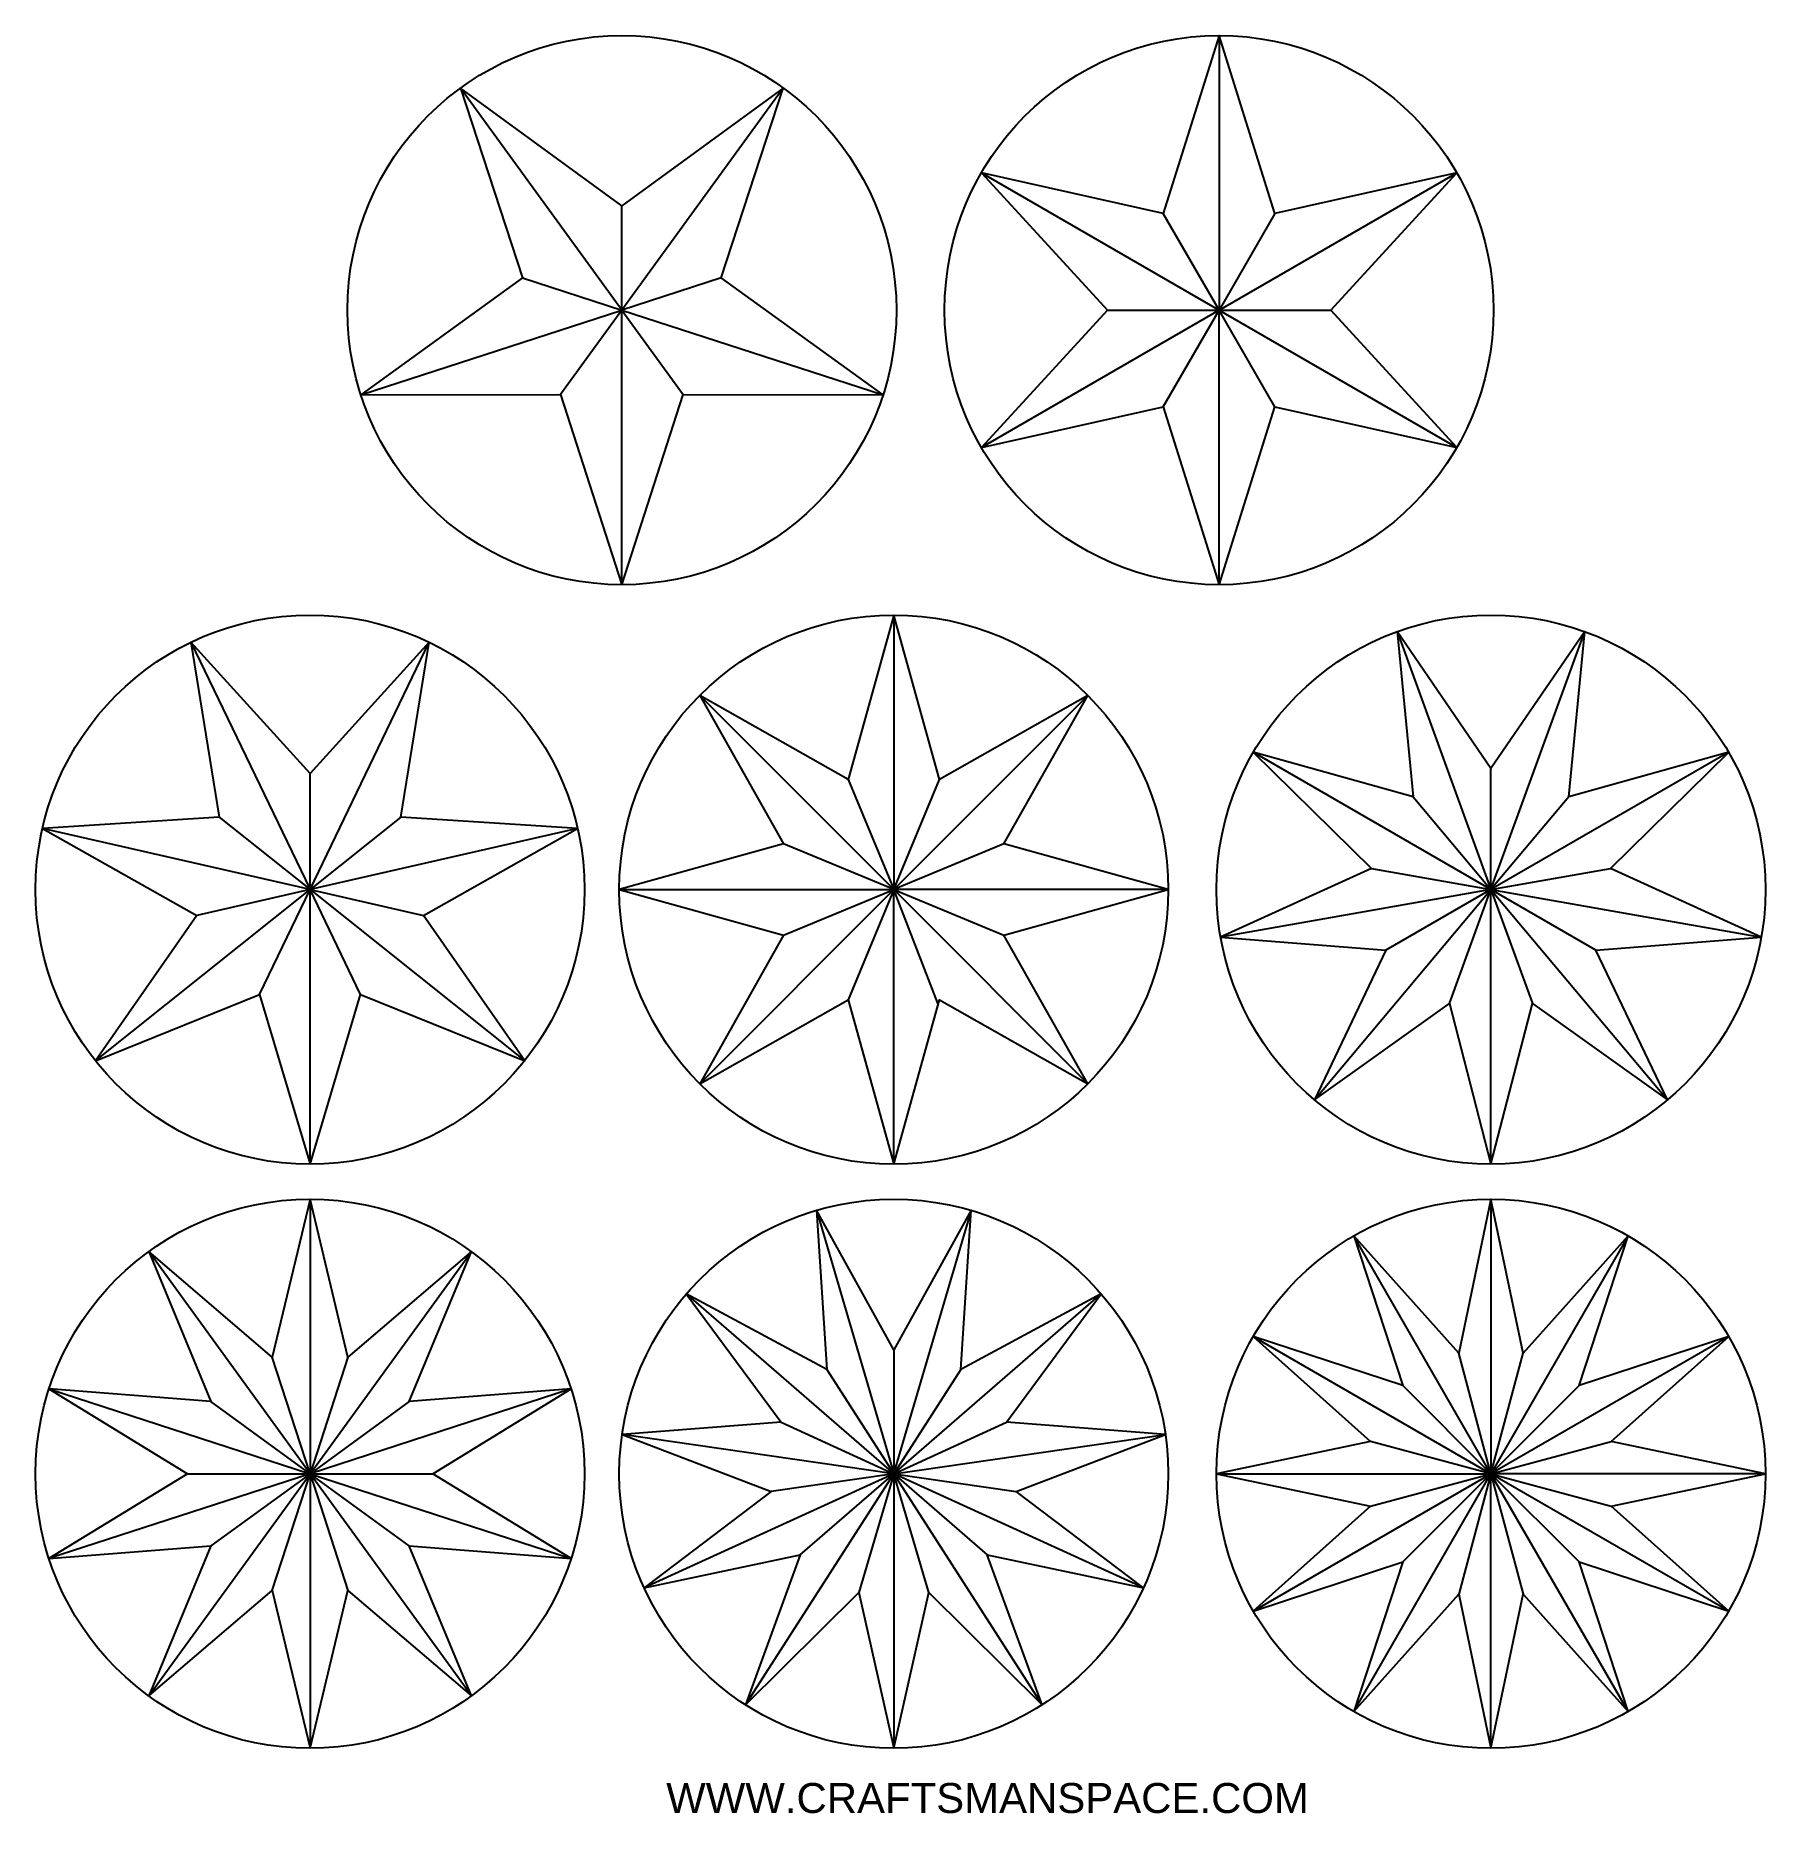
# Model space of a CAD drawing. Header units: millimetres. Extents: x 111 to 495, y 14 to 408.
import ezdxf
from ezdxf.enums import TextEntityAlignment as Align

# ---------------------------------------------------------------- set-up
doc = ezdxf.new("R2010")
doc.units = ezdxf.units.MM
for name, color, linetype in [('Default', 7, 'Continuous'), ('DV1_Default', 7, 'Continuous'), ('DV1_Layer_1', 7, 'Continuous')]:
    doc.layers.add(name, color=color, linetype=linetype)
doc.styles.add('SEACAD_arial_ttfB', font='arial.ttf')

# ---------------------------------------------------------------- blocks, each defined once
blk = doc.blocks.new('SE')
at = {"layer": 'DV1_Default', "color": 7, "linetype": 'Continuous'}
for p in [(414.41, 108.9), (407.26, 82.22)]:
    blk.add_line(p, (433.94, 89.37), dxfattribs=at)
at = {"layer": 'DV1_Layer_1', "color": 7, "linetype": 'Continuous'}
for centre in [(241.35, 347.16), (373.69, 347.16), (172.23, 218.78), (301.6, 218.78), (433.94, 218.78), (172.23, 89.37), (301.6, 89.37), (433.94, 89.37)]:
    blk.add_circle(centre, 60.83, dxfattribs=at)
for points, knots in [([(373.69, 286.32), (373.69, 286.32), (361.31, 325.71), (361.31, 325.71), (321.01, 316.74), (321.01, 316.74), (348.93, 347.16), (348.93, 347.16), (321.01, 377.57), (321.01, 377.57), (361.31, 368.6), (361.31, 368.6), (373.69, 407.99), (373.69, 407.99), (386.08, 368.6), (386.08, 368.6), (426.38, 377.57), (426.38, 377.57), (398.46, 347.16), (398.46, 347.16), (426.38, 316.74), (426.38, 316.74), (386.08, 325.71), (386.08, 325.71), (373.69, 286.32), (373.69, 286.32)], [0, 0, 0, 0, 0.076923, 0.076923, 0.153846, 0.153846, 0.230769, 0.230769, 0.307692, 0.307692, 0.384615, 0.384615, 0.461538, 0.461538, 0.538462, 0.538462, 0.615385, 0.615385, 0.692308, 0.692308, 0.769231, 0.769231, 0.846154, 0.846154, 1, 1, 1, 1]), ([(373.69, 407.99), (373.69, 407.99), (373.69, 347.16), (373.69, 347.16), (426.38, 377.57), (426.38, 377.57)], [0, 0, 0, 0, 0.333333, 0.333333, 1, 1, 1, 1]), ([(241.35, 286.32), (241.35, 286.32), (227.75, 328.44), (227.75, 328.44), (183.49, 328.36), (183.49, 328.36), (219.35, 354.3), (219.35, 354.3), (205.59, 396.37), (205.59, 396.37), (241.35, 370.29), (241.35, 370.29), (277.11, 396.37), (277.11, 396.37), (263.35, 354.3), (263.35, 354.3), (299.21, 328.36), (299.21, 328.36), (254.95, 328.44), (254.95, 328.44), (241.35, 286.32), (241.35, 286.32)], [0, 0, 0, 0, 0.090909, 0.090909, 0.181818, 0.181818, 0.272727, 0.272727, 0.363636, 0.363636, 0.454545, 0.454545, 0.545455, 0.545455, 0.636364, 0.636364, 0.727273, 0.727273, 0.818182, 0.818182, 1, 1, 1, 1]), ([(277.11, 396.37), (277.11, 396.37), (241.35, 347.16), (241.35, 347.16), (205.59, 396.37), (205.59, 396.37)], [0, 0, 0, 0, 0.333333, 0.333333, 1, 1, 1, 1]), ([(321.01, 377.57), (321.01, 377.57), (373.69, 347.16), (373.69, 347.16), (321.01, 316.74), (321.01, 316.74)], [0, 0, 0, 0, 0.333333, 0.333333, 1, 1, 1, 1]), ([(219.35, 354.3), (219.35, 354.3), (241.35, 347.16), (241.35, 347.16), (241.35, 370.29), (241.35, 370.29)], [0, 0, 0, 0, 0.333333, 0.333333, 1, 1, 1, 1]), ([(386.08, 368.6), (386.08, 368.6), (373.69, 347.16), (373.69, 347.16), (361.31, 368.6), (361.31, 368.6)], [0, 0, 0, 0, 0.333333, 0.333333, 1, 1, 1, 1]), ([(263.35, 354.3), (263.35, 354.3), (241.35, 347.16), (241.35, 347.16), (254.95, 328.44), (254.95, 328.44)], [0, 0, 0, 0, 0.333333, 0.333333, 1, 1, 1, 1]), ([(183.49, 328.36), (183.49, 328.36), (241.35, 347.16), (241.35, 347.16), (227.75, 328.44), (227.75, 328.44)], [0, 0, 0, 0, 0.333333, 0.333333, 1, 1, 1, 1]), ([(241.35, 286.32), (241.35, 286.32), (241.35, 347.16), (241.35, 347.16), (299.21, 328.36), (299.21, 328.36)], [0, 0, 0, 0, 0.333333, 0.333333, 1, 1, 1, 1]), ([(373.69, 286.32), (373.69, 286.32), (373.69, 347.16), (373.69, 347.16), (426.38, 316.74), (426.38, 316.74)], [0, 0, 0, 0, 0.333333, 0.333333, 1, 1, 1, 1]), ([(386.08, 325.71), (386.08, 325.71), (373.69, 347.16), (373.69, 347.16), (398.46, 347.16), (398.46, 347.16)], [0, 0, 0, 0, 0.333333, 0.333333, 1, 1, 1, 1]), ([(301.6, 157.94), (301.6, 157.94), (291.49, 194.37), (291.49, 194.37), (258.58, 175.76), (258.58, 175.76), (277.19, 208.67), (277.19, 208.67), (240.76, 218.78), (240.76, 218.78), (277.19, 228.89), (277.19, 228.89), (258.58, 261.8), (258.58, 261.8), (291.49, 243.18), (291.49, 243.18), (301.6, 279.61), (301.6, 279.61), (311.71, 243.18), (311.71, 243.18), (344.61, 261.8), (344.61, 261.8), (326, 228.89), (326, 228.89), (362.43, 218.78), (362.43, 218.78), (326, 208.67), (326, 208.67), (344.61, 175.76), (344.61, 175.76), (311.71, 194.37), (311.71, 194.37), (301.6, 157.94), (301.6, 157.94)], [0, 0, 0, 0, 0.058824, 0.058824, 0.117647, 0.117647, 0.176471, 0.176471, 0.235294, 0.235294, 0.294118, 0.294118, 0.352941, 0.352941, 0.411765, 0.411765, 0.470588, 0.470588, 0.529412, 0.529412, 0.588235, 0.588235, 0.647059, 0.647059, 0.705882, 0.705882, 0.764706, 0.764706, 0.823529, 0.823529, 0.882353, 0.882353, 1, 1, 1, 1]), ([(301.6, 279.61), (301.6, 279.61), (301.6, 218.78), (301.6, 218.78), (344.61, 261.8), (344.61, 261.8)], [0, 0, 0, 0, 0.333333, 0.333333, 1, 1, 1, 1]), ([(433.94, 157.94), (433.94, 157.94), (424.75, 193.53), (424.75, 193.53), (394.84, 172.18), (394.84, 172.18), (410.67, 205.34), (410.67, 205.34), (374.03, 208.21), (374.03, 208.21), (407.48, 223.44), (407.48, 223.44), (381.26, 249.2), (381.26, 249.2), (416.67, 239.36), (416.67, 239.36), (413.14, 275.94), (413.14, 275.94), (433.94, 245.65), (433.94, 245.65), (454.75, 275.94), (454.75, 275.94), (451.21, 239.36), (451.21, 239.36), (486.63, 249.2), (486.63, 249.2), (460.4, 223.44), (460.4, 223.44), (493.85, 208.21), (493.85, 208.21), (457.21, 205.34), (457.21, 205.34), (473.05, 172.18), (473.05, 172.18), (443.13, 193.53), (443.13, 193.53), (433.94, 157.94), (433.94, 157.94)], [0, 0, 0, 0, 0.052632, 0.052632, 0.105263, 0.105263, 0.157895, 0.157895, 0.210526, 0.210526, 0.263158, 0.263158, 0.315789, 0.315789, 0.368421, 0.368421, 0.421053, 0.421053, 0.473684, 0.473684, 0.526316, 0.526316, 0.578947, 0.578947, 0.631579, 0.631579, 0.684211, 0.684211, 0.736842, 0.736842, 0.789474, 0.789474, 0.842105, 0.842105, 0.894737, 0.894737, 1, 1, 1, 1]), ([(413.14, 275.94), (413.14, 275.94), (433.94, 218.78), (433.94, 218.78), (454.75, 275.94), (454.75, 275.94)], [0, 0, 0, 0, 0.333333, 0.333333, 1, 1, 1, 1]), ([(172.23, 157.94), (172.23, 157.94), (161.06, 195.57), (161.06, 195.57), (124.67, 180.85), (124.67, 180.85), (147.12, 213.05), (147.12, 213.05), (112.92, 232.32), (112.92, 232.32), (152.09, 234.84), (152.09, 234.84), (145.84, 273.59), (145.84, 273.59), (172.23, 244.54), (172.23, 244.54), (198.63, 273.59), (198.63, 273.59), (192.37, 234.84), (192.37, 234.84), (231.54, 232.32), (231.54, 232.32), (197.35, 213.05), (197.35, 213.05), (219.8, 180.85), (219.8, 180.85), (183.41, 195.57), (183.41, 195.57), (172.23, 157.94), (172.23, 157.94)], [0, 0, 0, 0, 0.066667, 0.066667, 0.133333, 0.133333, 0.2, 0.2, 0.266667, 0.266667, 0.333333, 0.333333, 0.4, 0.4, 0.466667, 0.466667, 0.533333, 0.533333, 0.6, 0.6, 0.666667, 0.666667, 0.733333, 0.733333, 0.8, 0.8, 0.866667, 0.866667, 1, 1, 1, 1]), ([(145.84, 273.59), (145.84, 273.59), (172.23, 218.78), (172.23, 218.78), (198.63, 273.59), (198.63, 273.59)], [0, 0, 0, 0, 0.333333, 0.333333, 1, 1, 1, 1]), ([(240.76, 218.78), (240.76, 218.78), (301.6, 218.78), (301.6, 218.78), (258.58, 261.8), (258.58, 261.8)], [0, 0, 0, 0, 0.333333, 0.333333, 1, 1, 1, 1]), ([(416.67, 239.36), (416.67, 239.36), (433.94, 218.78), (433.94, 218.78), (381.26, 249.2), (381.26, 249.2)], [0, 0, 0, 0, 0.333333, 0.333333, 1, 1, 1, 1]), ([(486.63, 249.2), (486.63, 249.2), (433.94, 218.78), (433.94, 218.78), (493.85, 208.21), (493.85, 208.21)], [0, 0, 0, 0, 0.333333, 0.333333, 1, 1, 1, 1]), ([(152.09, 234.84), (152.09, 234.84), (172.23, 218.78), (172.23, 218.78), (172.23, 244.54), (172.23, 244.54)], [0, 0, 0, 0, 0.333333, 0.333333, 1, 1, 1, 1]), ([(451.21, 239.36), (451.21, 239.36), (433.94, 218.78), (433.94, 218.78), (433.94, 245.65), (433.94, 245.65)], [0, 0, 0, 0, 0.333333, 0.333333, 1, 1, 1, 1]), ([(291.49, 243.18), (291.49, 243.18), (301.6, 218.78), (301.6, 218.78), (277.19, 228.89), (277.19, 228.89)], [0, 0, 0, 0, 0.333333, 0.333333, 1, 1, 1, 1]), ([(326, 228.89), (326, 228.89), (301.6, 218.78), (301.6, 218.78), (311.71, 243.18), (311.71, 243.18)], [0, 0, 0, 0, 0.333333, 0.333333, 1, 1, 1, 1]), ([(192.37, 234.84), (192.37, 234.84), (172.23, 218.78), (172.23, 218.78), (197.35, 213.05), (197.35, 213.05)], [0, 0, 0, 0, 0.333333, 0.333333, 1, 1, 1, 1]), ([(124.67, 180.85), (124.67, 180.85), (172.23, 218.78), (172.23, 218.78), (112.92, 232.32), (112.92, 232.32)], [0, 0, 0, 0, 0.333333, 0.333333, 1, 1, 1, 1]), ([(231.54, 232.32), (231.54, 232.32), (172.23, 218.78), (172.23, 218.78), (219.8, 180.85), (219.8, 180.85)], [0, 0, 0, 0, 0.333333, 0.333333, 1, 1, 1, 1]), ([(407.48, 223.44), (407.48, 223.44), (433.94, 218.78), (433.94, 218.78), (410.67, 205.34), (410.67, 205.34)], [0, 0, 0, 0, 0.333333, 0.333333, 1, 1, 1, 1]), ([(457.21, 205.34), (457.21, 205.34), (433.94, 218.78), (433.94, 218.78), (460.4, 223.44), (460.4, 223.44)], [0, 0, 0, 0, 0.333333, 0.333333, 1, 1, 1, 1]), ([(161.06, 195.57), (161.06, 195.57), (172.23, 218.78), (172.23, 218.78), (147.12, 213.05), (147.12, 213.05)], [0, 0, 0, 0, 0.333333, 0.333333, 1, 1, 1, 1]), ([(301.6, 157.94), (301.6, 157.94), (301.6, 218.78), (301.6, 218.78), (258.58, 175.76), (258.58, 175.76)], [0, 0, 0, 0, 0.333333, 0.333333, 1, 1, 1, 1]), ([(277.19, 208.67), (277.19, 208.67), (301.6, 218.78), (301.6, 218.78), (291.49, 194.37), (291.49, 194.37)], [0, 0, 0, 0, 0.333333, 0.333333, 1, 1, 1, 1]), ([(362.43, 218.78), (362.43, 218.78), (301.6, 218.78), (301.6, 218.78), (344.61, 175.76), (344.61, 175.76)], [0, 0, 0, 0, 0.333333, 0.333333, 1, 1, 1, 1]), ([(311.44, 193.4), (311.44, 193.4), (301.6, 218.78), (301.6, 218.78), (326, 208.67), (326, 208.67)], [0, 0, 0, 0, 0.333333, 0.333333, 1, 1, 1, 1]), ([(394.84, 172.18), (394.84, 172.18), (433.94, 218.78), (433.94, 218.78), (374.03, 208.21), (374.03, 208.21)], [0, 0, 0, 0, 0.333333, 0.333333, 1, 1, 1, 1]), ([(424.75, 193.53), (424.75, 193.53), (433.94, 218.78), (433.94, 218.78), (443.13, 193.53), (443.13, 193.53)], [0, 0, 0, 0, 0.333333, 0.333333, 1, 1, 1, 1]), ([(433.94, 157.94), (433.94, 157.94), (433.94, 218.78), (433.94, 218.78), (473.05, 172.18), (473.05, 172.18)], [0, 0, 0, 0, 0.333333, 0.333333, 1, 1, 1, 1]), ([(172.23, 28.54), (172.23, 28.54), (163.83, 63.51), (163.83, 63.51), (136.48, 40.15), (136.48, 40.15), (150.23, 73.39), (150.23, 73.39), (114.38, 70.57), (114.38, 70.57), (145.04, 89.37), (145.04, 89.37), (114.38, 108.17), (114.38, 108.17), (150.23, 105.35), (150.23, 105.35), (136.48, 138.59), (136.48, 138.59), (163.83, 115.23), (163.83, 115.23), (172.23, 150.21), (172.23, 150.21), (180.64, 115.23), (180.64, 115.23), (207.99, 138.59), (207.99, 138.59), (194.23, 105.35), (194.23, 105.35), (230.09, 108.17), (230.09, 108.17), (199.43, 89.37), (199.43, 89.37), (230.09, 70.57), (230.09, 70.57), (194.23, 73.39), (194.23, 73.39), (207.99, 40.15), (207.99, 40.15), (180.64, 63.51), (180.64, 63.51), (172.23, 28.54), (172.23, 28.54)], [0, 0, 0, 0, 0.047619, 0.047619, 0.095238, 0.095238, 0.142857, 0.142857, 0.190476, 0.190476, 0.238095, 0.238095, 0.285714, 0.285714, 0.333333, 0.333333, 0.380952, 0.380952, 0.428571, 0.428571, 0.47619, 0.47619, 0.52381, 0.52381, 0.571429, 0.571429, 0.619048, 0.619048, 0.666667, 0.666667, 0.714286, 0.714286, 0.761905, 0.761905, 0.809524, 0.809524, 0.857143, 0.857143, 0.904762, 0.904762, 1, 1, 1, 1]), ([(172.23, 150.21), (172.23, 150.21), (172.23, 89.37), (172.23, 89.37), (136.48, 138.59), (136.48, 138.59)], [0, 0, 0, 0, 0.333333, 0.333333, 1, 1, 1, 1]), ([(433.94, 28.54), (433.94, 28.54), (426.79, 62.69), (426.79, 62.69), (403.52, 36.69), (403.52, 36.69), (414.41, 69.84), (414.41, 69.84), (381.26, 58.95), (381.26, 58.95), (407.26, 82.22), (407.26, 82.22), (373.11, 89.37), (373.11, 89.37), (407.26, 96.52), (407.26, 96.52), (381.26, 119.79), (381.26, 119.79), (414.41, 108.9), (414.41, 108.9), (403.52, 142.06), (403.52, 142.06), (426.79, 116.05), (426.79, 116.05), (433.94, 150.21), (433.94, 150.21), (441.09, 116.05), (441.09, 116.05), (464.36, 142.06), (464.36, 142.06), (453.47, 108.9), (453.47, 108.9), (486.63, 119.79), (486.63, 119.79), (460.62, 96.52), (460.62, 96.52), (494.78, 89.37), (494.78, 89.37), (460.62, 82.22), (460.62, 82.22), (486.63, 58.95), (486.63, 58.95), (453.47, 69.84), (453.47, 69.84), (464.36, 36.69), (464.36, 36.69), (441.09, 62.69), (441.09, 62.69), (433.94, 28.54), (433.94, 28.54)], [0, 0, 0, 0, 0.04, 0.04, 0.08, 0.08, 0.12, 0.12, 0.16, 0.16, 0.2, 0.2, 0.24, 0.24, 0.28, 0.28, 0.32, 0.32, 0.36, 0.36, 0.4, 0.4, 0.44, 0.44, 0.48, 0.48, 0.52, 0.52, 0.56, 0.56, 0.6, 0.6, 0.64, 0.64, 0.68, 0.68, 0.72, 0.72, 0.76, 0.76, 0.8, 0.8, 0.84, 0.84, 0.88, 0.88, 0.92, 0.92, 1, 1, 1, 1]), ([(433.94, 150.21), (433.94, 150.21), (433.94, 89.37), (433.94, 89.37), (426.79, 116.05), (426.79, 116.05)], [0, 0, 0, 0, 0.333333, 0.333333, 1, 1, 1, 1]), ([(301.6, 28.54), (301.6, 28.54), (293.87, 63.05), (293.87, 63.05), (268.71, 38.19), (268.71, 38.19), (280.86, 71.41), (280.86, 71.41), (246.26, 64.1), (246.26, 64.1), (274.44, 85.47), (274.44, 85.47), (241.38, 98.03), (241.38, 98.03), (276.64, 100.77), (276.64, 100.77), (255.62, 129.21), (255.62, 129.21), (286.77, 112.45), (286.77, 112.45), (284.46, 147.74), (284.46, 147.74), (301.6, 116.81), (301.6, 116.81), (318.74, 147.74), (318.74, 147.74), (316.43, 112.45), (316.43, 112.45), (347.57, 129.21), (347.57, 129.21), (326.55, 100.77), (326.55, 100.77), (361.81, 98.03), (361.81, 98.03), (328.75, 85.47), (328.75, 85.47), (356.93, 64.1), (356.93, 64.1), (322.33, 71.41), (322.33, 71.41), (334.49, 38.19), (334.49, 38.19), (309.33, 63.05), (309.33, 63.05), (301.6, 28.54), (301.6, 28.54)], [0, 0, 0, 0, 0.043478, 0.043478, 0.086957, 0.086957, 0.130435, 0.130435, 0.173913, 0.173913, 0.217391, 0.217391, 0.26087, 0.26087, 0.304348, 0.304348, 0.347826, 0.347826, 0.391304, 0.391304, 0.434783, 0.434783, 0.478261, 0.478261, 0.521739, 0.521739, 0.565217, 0.565217, 0.608696, 0.608696, 0.652174, 0.652174, 0.695652, 0.695652, 0.73913, 0.73913, 0.782609, 0.782609, 0.826087, 0.826087, 0.869565, 0.869565, 0.913043, 0.913043, 1, 1, 1, 1]), ([(284.46, 147.74), (284.46, 147.74), (301.6, 89.37), (301.6, 89.37), (241.38, 98.03), (241.38, 98.03)], [0, 0, 0, 0, 0.333333, 0.333333, 1, 1, 1, 1]), ([(301.6, 116.81), (301.6, 116.81), (301.6, 89.37), (301.6, 89.37), (318.79, 147.74), (318.79, 147.74)], [0, 0, 0, 0, 0.333333, 0.333333, 1, 1, 1, 1]), ([(373.11, 89.37), (373.11, 89.37), (433.94, 89.37), (433.94, 89.37), (403.52, 142.06), (403.52, 142.06)], [0, 0, 0, 0, 0.333333, 0.333333, 1, 1, 1, 1]), ([(464.36, 142.06), (464.36, 142.06), (433.94, 89.37), (433.94, 89.37), (441.09, 116.05), (441.09, 116.05)], [0, 0, 0, 0, 0.333333, 0.333333, 1, 1, 1, 1]), ([(230.09, 108.17), (230.09, 108.17), (172.23, 89.37), (172.23, 89.37), (207.99, 138.59), (207.99, 138.59)], [0, 0, 0, 0, 0.333333, 0.333333, 1, 1, 1, 1]), ([(255.62, 129.21), (255.62, 129.21), (301.6, 89.37), (301.6, 89.37), (274.44, 85.47), (274.44, 85.47)], [0, 0, 0, 0, 0.333333, 0.333333, 1, 1, 1, 1]), ([(316.43, 112.45), (316.43, 112.45), (301.6, 89.37), (301.6, 89.37), (347.57, 129.21), (347.57, 129.21)], [0, 0, 0, 0, 0.333333, 0.333333, 1, 1, 1, 1]), ([(381.26, 119.79), (381.26, 119.79), (433.94, 89.37), (433.94, 89.37), (407.26, 96.52), (407.26, 96.52)], [0, 0, 0, 0, 0.333333, 0.333333, 1, 1, 1, 1]), ([(486.63, 119.79), (486.63, 119.79), (433.94, 89.37), (433.94, 89.37), (453.47, 108.9), (453.47, 108.9)], [0, 0, 0, 0, 0.333333, 0.333333, 1, 1, 1, 1]), ([(180.64, 115.23), (180.64, 115.23), (172.23, 89.37), (172.23, 89.37), (150.23, 105.35), (150.23, 105.35)], [0, 0, 0, 0, 0.333333, 0.333333, 1, 1, 1, 1]), ([(194.23, 105.35), (194.23, 105.35), (172.23, 89.37), (172.23, 89.37), (163.83, 115.23), (163.83, 115.23)], [0, 0, 0, 0, 0.333333, 0.333333, 1, 1, 1, 1]), ([(286.77, 112.45), (286.77, 112.45), (301.6, 89.37), (301.6, 89.37), (326.55, 100.77), (326.55, 100.77)], [0, 0, 0, 0, 0.333333, 0.333333, 1, 1, 1, 1]), ([(114.38, 108.17), (114.38, 108.17), (172.23, 89.37), (172.23, 89.37), (114.38, 70.57), (114.38, 70.57)], [0, 0, 0, 0, 0.333333, 0.333333, 1, 1, 1, 1]), ([(276.64, 100.77), (276.64, 100.77), (301.6, 89.37), (301.6, 89.37), (301.6, 28.54), (301.6, 28.54)], [0, 0, 0, 0, 0.333333, 0.333333, 1, 1, 1, 1]), ([(356.93, 64.1), (356.93, 64.1), (301.6, 89.37), (301.6, 89.37), (361.81, 98.08), (361.81, 98.08)], [0, 0, 0, 0, 0.333333, 0.333333, 1, 1, 1, 1]), ([(494.78, 89.37), (494.78, 89.37), (433.94, 89.37), (433.94, 89.37), (460.62, 96.52), (460.62, 96.52)], [0, 0, 0, 0, 0.333333, 0.333333, 1, 1, 1, 1]), ([(136.48, 40.15), (136.48, 40.15), (172.23, 89.37), (172.23, 89.37), (172.23, 28.54), (172.23, 28.54)], [0, 0, 0, 0, 0.333333, 0.333333, 1, 1, 1, 1]), ([(145.04, 89.37), (145.04, 89.37), (172.23, 89.37), (172.23, 89.37), (150.23, 73.39), (150.23, 73.39)], [0, 0, 0, 0, 0.333333, 0.333333, 1, 1, 1, 1]), ([(163.83, 63.51), (163.83, 63.51), (172.23, 89.37), (172.23, 89.37), (180.64, 63.51), (180.64, 63.51)], [0, 0, 0, 0, 0.333333, 0.333333, 1, 1, 1, 1]), ([(207.99, 40.15), (207.99, 40.15), (172.23, 89.37), (172.23, 89.37), (230.09, 70.57), (230.09, 70.57)], [0, 0, 0, 0, 0.333333, 0.333333, 1, 1, 1, 1]), ([(194.23, 73.39), (194.23, 73.39), (172.23, 89.37), (172.23, 89.37), (199.43, 89.37), (199.43, 89.37)], [0, 0, 0, 0, 0.333333, 0.333333, 1, 1, 1, 1]), ([(268.71, 38.19), (268.71, 38.19), (301.6, 89.37), (301.6, 89.37), (246.26, 64.1), (246.26, 64.1)], [0, 0, 0, 0, 0.333333, 0.333333, 1, 1, 1, 1]), ([(280.86, 71.41), (280.86, 71.41), (301.6, 89.37), (301.6, 89.37), (293.87, 63.05), (293.87, 63.05)], [0, 0, 0, 0, 0.333333, 0.333333, 1, 1, 1, 1]), ([(334.49, 38.19), (334.49, 38.19), (301.6, 89.37), (301.6, 89.37), (328.75, 85.47), (328.75, 85.47)], [0, 0, 0, 0, 0.333333, 0.333333, 1, 1, 1, 1]), ([(309.33, 63.05), (309.33, 63.05), (301.6, 89.37), (301.6, 89.37), (322.33, 71.41), (322.33, 71.41)], [0, 0, 0, 0, 0.333333, 0.333333, 1, 1, 1, 1]), ([(381.26, 58.95), (381.26, 58.95), (433.94, 89.37), (433.94, 89.37), (414.41, 69.84), (414.41, 69.84)], [0, 0, 0, 0, 0.333333, 0.333333, 1, 1, 1, 1]), ([(403.52, 36.69), (403.52, 36.69), (433.94, 89.37), (433.94, 89.37), (426.79, 62.69), (426.79, 62.69)], [0, 0, 0, 0, 0.333333, 0.333333, 1, 1, 1, 1]), ([(433.94, 28.54), (433.94, 28.54), (433.94, 89.37), (433.94, 89.37), (441.09, 62.69), (441.09, 62.69)], [0, 0, 0, 0, 0.333333, 0.333333, 1, 1, 1, 1]), ([(464.36, 36.69), (464.36, 36.69), (433.94, 89.37), (433.94, 89.37), (453.47, 69.84), (453.47, 69.84)], [0, 0, 0, 0, 0.333333, 0.333333, 1, 1, 1, 1]), ([(486.63, 58.95), (486.63, 58.95), (433.94, 89.37), (433.94, 89.37), (460.62, 82.22), (460.62, 82.22)], [0, 0, 0, 0, 0.333333, 0.333333, 1, 1, 1, 1])]:
    blk.add_open_spline(points, degree=3, knots=knots, dxfattribs=at)
for points in [[(348.93, 347.16), (348.93, 347.16), (373.69, 347.16), (373.69, 347.16)], [(361.31, 325.71), (361.31, 325.71), (373.69, 347.16), (373.69, 347.16)], [(172.23, 157.94), (172.23, 157.94), (172.23, 218.78), (172.23, 218.78)], [(183.41, 195.57), (183.41, 195.57), (172.23, 218.78), (172.23, 218.78)]]:
    blk.add_open_spline(points, degree=3, dxfattribs=at)
at = {"layer": 'DV1_Default', "color": 7, "linetype": 'Continuous', "style": 'SEACAD_arial_ttfB'}
blk.add_text('WWW.CRAFTSMANSPACE.COM', height=6.65, dxfattribs=at).set_placement((251.16, 20.86), align=Align.TOP_LEFT)

msp = doc.modelspace()

# ---------------------------------------------------------------- block references
at = {"layer": 'Default'}
msp.add_blockref('SE', (0, 0), dxfattribs=at)

doc.saveas('drawing.dxf')
